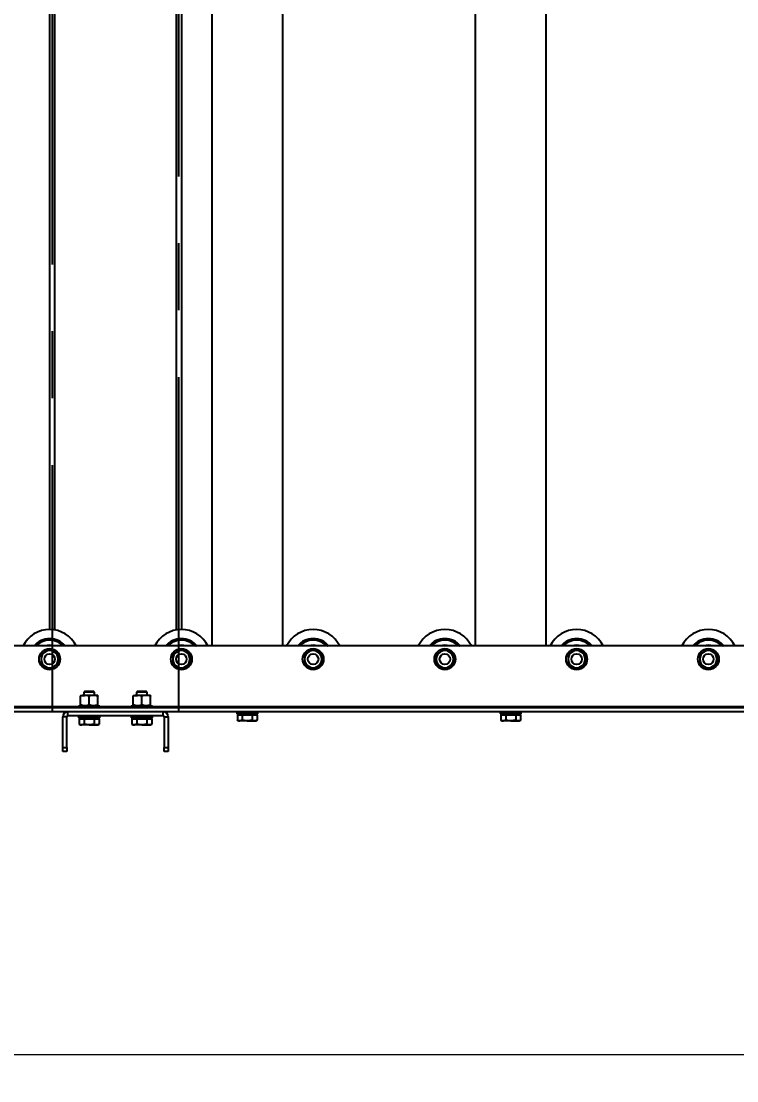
# Model space of a CAD drawing. Header units: millimetres. Extents: x 15 to 415, y 5 to 292.
# Drawn here: x 313.33 to 340.49, y 154.95 to 195.16 of the extents above; entities that cross this region are included whole.
import ezdxf

# ---------------------------------------------------------------- set-up
doc = ezdxf.new("R2010")
doc.units = ezdxf.units.MM
doc.linetypes.add('CENTERX2', pattern=[20.32, 12.7, -2.54, 2.54, -2.54])
doc.styles.add('SLDTEXTSTYLE0', font='TXT', dxfattribs={"width": 0.75})
doc.dimstyles.new('SLDDIMSTYLE0', dxfattribs={"dimtxt": 3.5, "dimasz": 3.302, "dimexe": 0, "dimexo": 0.0625, "dimgap": 0.875, "dimtad": 1, "dimlfac": 20, "dimrnd": 1e-09, "dimzin": 4, "dimdsep": 46, "dimtxsty": 'SLDTEXTSTYLE0', "dimsah": 1, "dimcen": 0.09, "dimadec": 0, "dimazin": 1, "dimtfac": 1, "dimtofl": 0, "dimtmove": 0, "dimatfit": 3, "dimfxl": 0, "dimfrac": 2, "dimtolj": 1, "dimtzin": 12, "dimarcsym": 0})

# ---------------------------------------------------------------- blocks, each defined once
blk = doc.blocks.new('_D_2')
at = {"color": 7, "linetype": 'Continuous', "lineweight": 0}
for p, q in [((66.907, 167.949), (66.907, 154.949)), ((366.907, 167.949), (366.907, 154.949)), ((66.907, 155.949), (366.907, 155.949))]:
    blk.add_line(p, q, dxfattribs=at)
at = {"color": 7, "linetype": 'Continuous', "lineweight": 18}
for points in [[(66.907, 155.949), (70.209, 155.441), (70.209, 156.457)], [(366.907, 155.949), (363.605, 156.457), (363.605, 155.441)]]:
    blk.add_solid(points, dxfattribs=at)
at = {"color": 7, "linetype": 'Continuous', "lineweight": 18, "insert": (208.503, 160.461), "char_height": 3.5, "attachment_point": 1, "style": 'SLDTEXTSTYLE0'}
blk.add_mtext('6000.00', dxfattribs=at)

msp = doc.modelspace()

# ---------------------------------------------------------------- linework, layer by layer
at = {"color": 7, "linetype": 'CENTERX2'}
for p, q in [((314.50637, 218.9489), (314.50637, 168.9489)), ((319.30837, 168.9489), (319.30837, 218.9489))]:
    msp.add_line(p, q, dxfattribs=at)
at = {"color": 7, "linetype": 'Continuous', "lineweight": 25}
for p, q in [((320.55737, 216.4489), (320.55737, 171.4489)), ((323.25737, 171.4489), (323.25737, 216.4489)), ((330.55737, 216.4489), (330.55737, 171.4489)), ((333.25737, 171.4489), (333.25737, 216.4489)), ((314.40737, 215.8239), (314.40737, 172.0739)), ((319.40737, 215.8239), (319.40737, 172.0739)), ((366.75737, 171.4489), (217.05737, 171.4489)), ((314.40737, 171.32417), (314.56987, 171.23035)), ((319.40737, 171.32417), (319.56987, 171.23035)), ((324.40737, 171.32417), (324.56987, 171.23035)), ((329.40737, 171.32417), (329.56987, 171.23035)), ((334.40737, 171.32417), (334.56987, 171.23035)), ((339.40737, 171.32417), (339.56987, 171.23035)), ((315.73509, 169.7189), (315.70737, 169.69117)), ((315.70737, 169.69117), (315.70737, 169.5739)), ((315.90737, 169.69117), (315.70737, 169.69117)), ((315.90737, 169.7189), (315.73509, 169.7189)), ((316.07964, 169.7189), (315.90737, 169.7189)), ((316.10737, 169.69117), (315.90737, 169.69117)), ((316.10737, 169.69117), (316.07964, 169.7189)), ((316.10737, 169.5739), (316.10737, 169.69117)), ((317.73509, 169.7189), (317.70737, 169.69117)), ((317.70737, 169.69117), (317.70737, 169.5739)), ((317.90737, 169.69117), (317.70737, 169.69117)), ((317.90737, 169.7189), (317.73509, 169.7189)), ((318.07964, 169.7189), (317.90737, 169.7189)), ((318.10737, 169.69117), (317.90737, 169.69117)), ((318.10737, 169.69117), (318.07964, 169.7189)), ((318.10737, 169.5739), (318.10737, 169.69117)), ((315.58237, 169.5739), (315.74487, 169.5739)), ((315.58237, 169.20792), (315.58237, 169.54487)), ((316.06987, 169.5739), (315.74487, 169.5739)), ((315.90737, 169.20792), (315.90737, 169.54487)), ((316.23237, 169.5739), (316.06987, 169.5739)), ((316.23237, 169.20792), (316.23237, 169.54487)), ((317.58237, 169.5739), (317.74487, 169.5739)), ((317.58237, 169.20792), (317.58237, 169.54487)), ((318.06987, 169.5739), (317.74487, 169.5739)), ((317.90737, 169.20792), (317.90737, 169.54487)), ((318.23237, 169.5739), (318.06987, 169.5739)), ((318.23237, 169.20792), (318.23237, 169.54487)), ((366.75737, 169.0989), (217.05737, 169.0989)), ((366.75737, 168.9489), (217.05737, 168.9489)), ((318.72054, 168.9489), (315.0942, 168.9489)), ((315.0942, 168.7989), (315.0942, 168.9489)), ((315.50737, 169.1789), (315.50737, 169.0989)), ((315.50737, 169.1789), (315.90737, 169.1789)), ((315.90737, 169.1789), (316.30737, 169.1789)), ((316.30737, 169.0989), (316.30737, 169.1789)), ((317.50737, 169.1789), (317.50737, 169.0989)), ((317.50737, 169.1789), (317.90737, 169.1789)), ((317.90737, 169.1789), (318.30737, 169.1789)), ((318.30737, 169.0989), (318.30737, 169.1789)), ((318.72054, 168.7989), (318.72054, 168.9489)), ((321.50737, 168.9489), (321.50737, 168.8689)), ((322.30737, 168.8689), (322.30737, 168.9489)), ((331.50737, 168.9489), (331.50737, 168.8689)), ((332.30737, 168.8689), (332.30737, 168.9489)), ((315.05737, 168.76207), (314.90737, 168.76207)), ((314.90737, 167.5989), (314.90737, 168.76207)), ((315.05737, 167.5989), (315.05737, 168.76207)), ((318.72054, 168.7989), (315.0942, 168.7989)), ((315.50737, 168.7989), (315.50737, 168.7189)), ((315.90737, 168.7189), (315.50737, 168.7189)), ((315.53209, 168.6889), (315.53209, 168.48292)), ((315.53209, 168.6889), (315.62591, 168.6889)), ((315.53209, 168.48292), (315.58237, 168.4539)), ((315.58237, 168.7189), (315.58237, 168.6889)), ((315.62591, 168.6889), (315.71973, 168.6889)), ((315.71973, 168.48292), (315.62591, 168.4539)), ((315.71973, 168.6889), (315.71973, 168.48292)), ((315.71973, 168.6889), (315.90737, 168.6889)), ((316.30737, 168.7189), (315.90737, 168.7189)), ((315.90737, 168.6889), (316.095, 168.6889)), ((316.095, 168.6889), (316.095, 168.48292)), ((316.095, 168.6889), (316.18882, 168.6889)), ((316.18882, 168.6889), (316.28264, 168.6889)), ((316.23237, 168.6889), (316.23237, 168.7189)), ((316.23237, 168.4539), (316.28264, 168.48292)), ((316.28264, 168.6889), (316.28264, 168.48292)), ((316.30737, 168.7189), (316.30737, 168.7989)), ((317.50737, 168.7989), (317.50737, 168.7189)), ((317.90737, 168.7189), (317.50737, 168.7189)), ((317.53209, 168.6889), (317.53209, 168.48292)), ((317.53209, 168.6889), (317.62591, 168.6889)), ((317.53209, 168.48292), (317.58237, 168.4539)), ((317.58237, 168.7189), (317.58237, 168.6889)), ((317.62591, 168.6889), (317.71973, 168.6889)), ((317.71973, 168.48292), (317.62591, 168.4539)), ((317.71973, 168.6889), (317.71973, 168.48292)), ((317.71973, 168.6889), (317.90737, 168.6889)), ((318.30737, 168.7189), (317.90737, 168.7189)), ((317.90737, 168.6889), (318.095, 168.6889)), ((318.095, 168.6889), (318.095, 168.48292)), ((318.095, 168.6889), (318.18882, 168.6889)), ((318.18882, 168.6889), (318.28264, 168.6889)), ((318.23237, 168.6889), (318.23237, 168.7189)), ((318.23237, 168.4539), (318.28264, 168.48292)), ((318.28264, 168.6889), (318.28264, 168.48292)), ((318.30737, 168.7189), (318.30737, 168.7989)), ((318.75737, 168.76207), (318.90737, 168.76207)), ((318.75737, 168.76207), (318.75737, 167.5989)), ((318.90737, 168.76207), (318.90737, 167.5989)), ((321.90737, 168.8689), (321.50737, 168.8689)), ((321.53209, 168.8389), (321.53209, 168.63292)), ((321.53209, 168.8389), (321.62591, 168.8389)), ((321.53209, 168.63292), (321.58237, 168.6039)), ((321.58237, 168.8689), (321.58237, 168.8389)), ((321.58237, 168.6039), (321.62591, 168.6039)), ((321.62591, 168.8389), (321.71973, 168.8389)), ((321.71973, 168.63292), (321.62591, 168.6039)), ((321.90737, 168.6039), (321.62591, 168.6039)), ((321.71973, 168.8389), (321.71973, 168.63292)), ((321.71973, 168.8389), (321.90737, 168.8389)), ((322.30737, 168.8689), (321.90737, 168.8689)), ((321.90737, 168.8389), (322.095, 168.8389)), ((321.90737, 168.6039), (322.18882, 168.6039)), ((322.095, 168.8389), (322.095, 168.63292)), ((322.095, 168.8389), (322.18882, 168.8389)), ((322.18882, 168.8389), (322.28264, 168.8389)), ((322.18882, 168.6039), (322.23237, 168.6039)), ((322.23237, 168.8389), (322.23237, 168.8689)), ((322.23237, 168.6039), (322.28264, 168.63292)), ((322.28264, 168.8389), (322.28264, 168.63292)), ((331.90737, 168.8689), (331.50737, 168.8689)), ((331.53209, 168.8389), (331.53209, 168.63292)), ((331.53209, 168.8389), (331.62591, 168.8389)), ((331.53209, 168.63292), (331.58237, 168.6039)), ((331.58237, 168.8689), (331.58237, 168.8389)), ((331.58237, 168.6039), (331.62591, 168.6039)), ((331.62591, 168.8389), (331.71973, 168.8389)), ((331.71973, 168.63292), (331.62591, 168.6039)), ((331.90737, 168.6039), (331.62591, 168.6039)), ((331.71973, 168.8389), (331.71973, 168.63292)), ((331.71973, 168.8389), (331.90737, 168.8389)), ((332.30737, 168.8689), (331.90737, 168.8689)), ((331.90737, 168.8389), (332.095, 168.8389)), ((331.90737, 168.6039), (332.18882, 168.6039)), ((332.095, 168.8389), (332.095, 168.63292)), ((332.095, 168.8389), (332.18882, 168.8389)), ((332.18882, 168.8389), (332.28264, 168.8389)), ((332.18882, 168.6039), (332.23237, 168.6039)), ((332.23237, 168.8389), (332.23237, 168.8689)), ((332.23237, 168.6039), (332.28264, 168.63292)), ((332.28264, 168.8389), (332.28264, 168.63292)), ((315.58237, 168.4539), (315.62591, 168.4539)), ((315.90737, 168.4539), (315.62591, 168.4539)), ((315.90737, 168.4539), (316.18882, 168.4539)), ((316.18882, 168.4539), (316.23237, 168.4539)), ((317.58237, 168.4539), (317.62591, 168.4539)), ((317.90737, 168.4539), (317.62591, 168.4539)), ((317.90737, 168.4539), (318.18882, 168.4539)), ((318.18882, 168.4539), (318.23237, 168.4539)), ((314.90737, 167.5989), (315.05737, 167.5989)), ((314.90737, 167.4489), (314.90737, 167.5989)), ((315.05737, 167.4489), (314.90737, 167.4489)), ((315.05737, 167.5989), (315.05737, 167.4489)), ((318.75737, 167.5989), (318.90737, 167.5989)), ((318.75737, 167.4489), (318.75737, 167.5989)), ((318.90737, 167.4489), (318.75737, 167.4489)), ((318.90737, 167.5989), (318.90737, 167.4489))]:
    msp.add_line(p, q, dxfattribs=at)
at = {"color": 8, "linetype": 'Continuous', "lineweight": 25}
for p, q in [((314.5942, 215.83952), (314.5942, 172.05827)), ((319.22054, 172.05827), (319.22054, 215.83952)), ((315.50737, 169.13573), (268.30737, 169.13573)), ((317.50737, 169.13573), (316.30737, 169.13573)), ((355.50737, 169.13573), (318.30737, 169.13573))]:
    msp.add_line(p, q, dxfattribs=at)
at = {"color": 7, "linetype": 'Continuous', "lineweight": 25}
for centre, radius in [((314.40737, 170.9489), 0.4), ((319.40737, 170.9489), 0.4), ((324.40737, 170.9489), 0.4), ((329.40737, 170.9489), 0.4), ((334.40737, 170.9489), 0.4), ((339.40737, 170.9489), 0.4), ((314.40737, 170.9489), 0.2), ((319.40737, 170.9489), 0.2), ((324.40737, 170.9489), 0.2), ((329.40737, 170.9489), 0.2), ((334.40737, 170.9489), 0.2), ((339.40737, 170.9489), 0.2)]:
    msp.add_circle(centre, radius, dxfattribs=at)
for centre, radius, start, end in [((314.40737, 170.9489), 1.125, 26.3878, 153.6122), ((314.40737, 170.9489), 0.775, 40.17777, 139.82223), ((319.40737, 170.9489), 1.125, 26.3878, 153.6122), ((319.40737, 170.9489), 0.775, 40.17777, 139.82223), ((324.40737, 170.9489), 1.125, 26.3878, 153.6122), ((324.40737, 170.9489), 0.775, 40.17777, 139.82223), ((329.40737, 170.9489), 1.125, 26.3878, 153.6122), ((329.40737, 170.9489), 0.775, 40.17777, 139.82223), ((334.40737, 170.9489), 1.125, 26.3878, 153.6122), ((334.40737, 170.9489), 0.775, 40.17777, 139.82223), ((339.40737, 170.9489), 1.125, 26.3878, 153.6122), ((339.40737, 170.9489), 0.775, 40.17777, 139.82223), ((314.40737, 170.9489), 0.71929, 44.037901, 135.962099), ((314.40737, 170.9489), 0.53071, 70.411799, 109.588201), ((319.40737, 170.9489), 0.71929, 44.037901, 135.962099), ((319.40737, 170.9489), 0.53071, 70.411799, 109.588201), ((324.40737, 170.9489), 0.71929, 44.037901, 135.962099), ((324.40737, 170.9489), 0.53071, 70.411799, 109.588201), ((329.40737, 170.9489), 0.71929, 44.037901, 135.962099), ((329.40737, 170.9489), 0.53071, 70.411799, 109.588201), ((334.40737, 170.9489), 0.71929, 44.037901, 135.962099), ((334.40737, 170.9489), 0.53071, 70.411799, 109.588201), ((339.40737, 170.9489), 0.71929, 44.037901, 135.962099), ((339.40737, 170.9489), 0.53071, 70.411799, 109.588201), ((314.40737, 170.9489), 0.325, 120, 180), ((314.40737, 170.9489), 0.325, 180, 240), ((314.40737, 170.9489), 0.325, 60, 120), ((314.40737, 170.9489), 0.325, 0, 60), ((314.40737, 170.9489), 0.325, 300, 0), ((319.40737, 170.9489), 0.325, 120, 180), ((319.40737, 170.9489), 0.325, 180, 240), ((319.40737, 170.9489), 0.325, 60, 120), ((319.40737, 170.9489), 0.325, 0, 60), ((319.40737, 170.9489), 0.325, 300, 0), ((324.40737, 170.9489), 0.325, 120, 180), ((324.40737, 170.9489), 0.325, 180, 240), ((324.40737, 170.9489), 0.325, 60, 120), ((324.40737, 170.9489), 0.325, 0, 60), ((324.40737, 170.9489), 0.325, 300, 0), ((329.40737, 170.9489), 0.325, 120, 180), ((329.40737, 170.9489), 0.325, 180, 240), ((329.40737, 170.9489), 0.325, 60, 120), ((329.40737, 170.9489), 0.325, 0, 60), ((329.40737, 170.9489), 0.325, 300, 0), ((334.40737, 170.9489), 0.325, 120, 180), ((334.40737, 170.9489), 0.325, 180, 240), ((334.40737, 170.9489), 0.325, 60, 120), ((334.40737, 170.9489), 0.325, 0, 60), ((334.40737, 170.9489), 0.325, 300, 0), ((339.40737, 170.9489), 0.325, 120, 180), ((339.40737, 170.9489), 0.325, 180, 240), ((339.40737, 170.9489), 0.325, 60, 120), ((339.40737, 170.9489), 0.325, 0, 60), ((339.40737, 170.9489), 0.325, 300, 0), ((314.40737, 170.9489), 0.325, 240, 300), ((319.40737, 170.9489), 0.325, 240, 300), ((324.40737, 170.9489), 0.325, 240, 300), ((329.40737, 170.9489), 0.325, 240, 300), ((334.40737, 170.9489), 0.325, 240, 300), ((339.40737, 170.9489), 0.325, 240, 300), ((315.0942, 168.76207), 0.18683, 90, 180), ((318.72054, 168.76207), 0.18683, 0, 90), ((315.0942, 168.76207), 0.03683, 90, 180), ((318.72054, 168.76207), 0.03683, 0, 90)]:
    msp.add_arc(centre, radius, start, end, dxfattribs=at)
at = {"color": 8, "linetype": 'Continuous', "lineweight": 25}
for points, knots in [([(313.85449, 171.4489), (313.8679, 171.46515), (313.91345, 171.52036), (314.01285, 171.59003), (314.14224, 171.65597), (314.23426, 171.67692), (314.27893, 171.68709)], [0, 0, 0, 0, 0.12713023, 0.43169984, 0.72411269, 1, 1, 1, 1]), ([(314.27893, 171.68709), (314.32438, 171.69254), (314.418, 171.70375), (314.56259, 171.68652), (314.70726, 171.64185), (314.84002, 171.56475), (314.92707, 171.49779), (314.96078, 171.45274), (314.96366, 171.4489)], [0, 0, 0, 0, 0.18103791, 0.37291991, 0.57277921, 0.77687981, 0.98098041, 1, 1, 1, 1]), ([(318.85449, 171.4489), (318.8679, 171.46515), (318.91345, 171.52036), (319.01285, 171.59003), (319.14224, 171.65597), (319.23426, 171.67692), (319.27893, 171.68709)], [0, 0, 0, 0, 0.12713023, 0.43169984, 0.72411269, 1, 1, 1, 1]), ([(319.27893, 171.68709), (319.32438, 171.69254), (319.418, 171.70375), (319.56259, 171.68652), (319.70726, 171.64185), (319.84002, 171.56475), (319.92707, 171.49779), (319.96078, 171.45274), (319.96366, 171.4489)], [0, 0, 0, 0, 0.18103791, 0.37291991, 0.57277921, 0.77687981, 0.98098041, 1, 1, 1, 1]), ([(323.85449, 171.4489), (323.8679, 171.46515), (323.91345, 171.52036), (324.01285, 171.59003), (324.14224, 171.65597), (324.23426, 171.67692), (324.27893, 171.68709)], [0, 0, 0, 0, 0.12713023, 0.43169984, 0.72411269, 1, 1, 1, 1]), ([(324.27893, 171.68709), (324.32438, 171.69254), (324.418, 171.70375), (324.56259, 171.68652), (324.70726, 171.64185), (324.84002, 171.56475), (324.92707, 171.49779), (324.96078, 171.45274), (324.96366, 171.4489)], [0, 0, 0, 0, 0.18103791, 0.37291991, 0.57277921, 0.77687981, 0.98098041, 1, 1, 1, 1]), ([(328.85449, 171.4489), (328.8679, 171.46515), (328.91345, 171.52036), (329.01285, 171.59003), (329.14224, 171.65597), (329.23426, 171.67692), (329.27893, 171.68709)], [0, 0, 0, 0, 0.127130234, 0.431699841, 0.724112691, 1, 1, 1, 1]), ([(329.27893, 171.68709), (329.32438, 171.69254), (329.418, 171.70375), (329.56259, 171.68652), (329.70726, 171.64185), (329.84002, 171.56475), (329.92707, 171.49779), (329.96078, 171.45274), (329.96366, 171.4489)], [0, 0, 0, 0, 0.181037906, 0.372919912, 0.57277921, 0.776879809, 0.980980408, 1, 1, 1, 1]), ([(333.85449, 171.4489), (333.8679, 171.46515), (333.91345, 171.52036), (334.01285, 171.59003), (334.14224, 171.65597), (334.23426, 171.67692), (334.27893, 171.68709)], [0, 0, 0, 0, 0.12713023, 0.43169984, 0.72411269, 1, 1, 1, 1]), ([(334.27893, 171.68709), (334.32438, 171.69254), (334.418, 171.70375), (334.56259, 171.68652), (334.70726, 171.64185), (334.84002, 171.56475), (334.92707, 171.49779), (334.96078, 171.45274), (334.96366, 171.4489)], [0, 0, 0, 0, 0.18103791, 0.37291991, 0.57277921, 0.77687981, 0.98098041, 1, 1, 1, 1]), ([(338.85449, 171.4489), (338.8679, 171.46515), (338.91345, 171.52036), (339.01285, 171.59003), (339.14224, 171.65597), (339.23426, 171.67692), (339.27893, 171.68709)], [0, 0, 0, 0, 0.12713023, 0.43169984, 0.72411269, 1, 1, 1, 1]), ([(339.27893, 171.68709), (339.32438, 171.69254), (339.418, 171.70375), (339.56259, 171.68652), (339.70726, 171.64185), (339.84002, 171.56475), (339.92707, 171.49779), (339.96078, 171.45274), (339.96366, 171.4489)], [0, 0, 0, 0, 0.181037906, 0.372919912, 0.57277921, 0.776879809, 0.980980408, 1, 1, 1, 1])]:
    msp.add_open_spline(points, degree=3, knots=knots, dxfattribs=at)
at = {"color": 7, "linetype": 'Continuous', "lineweight": 25}
for points, knots in [([(314.24487, 171.23035), (314.24872, 171.23258), (314.30359, 171.26426), (314.35737, 171.29531), (314.40737, 171.32417)], [0, 0, 0, 0, 0.07021477, 1, 1, 1, 1]), ([(319.24487, 171.23035), (319.24872, 171.23258), (319.30359, 171.26426), (319.35737, 171.29531), (319.40737, 171.32417)], [0, 0, 0, 0, 0.07021477, 1, 1, 1, 1]), ([(324.24487, 171.23035), (324.24872, 171.23258), (324.30359, 171.26426), (324.35737, 171.29531), (324.40737, 171.32417)], [0, 0, 0, 0, 0.07021477, 1, 1, 1, 1]), ([(329.24487, 171.23035), (329.24872, 171.23258), (329.30359, 171.26426), (329.35737, 171.29531), (329.40737, 171.32417)], [0, 0, 0, 0, 0.07021477, 1, 1, 1, 1]), ([(334.24487, 171.23035), (334.24872, 171.23258), (334.30359, 171.26426), (334.35737, 171.29531), (334.40737, 171.32417)], [0, 0, 0, 0, 0.07021477, 1, 1, 1, 1]), ([(339.24487, 171.23035), (339.24872, 171.23258), (339.30359, 171.26426), (339.35737, 171.29531), (339.40737, 171.32417)], [0, 0, 0, 0, 0.07021477, 1, 1, 1, 1]), ([(314.08237, 171.13654), (314.09548, 171.14411), (314.12176, 171.15928), (314.16209, 171.18256), (314.20319, 171.20629), (314.23094, 171.22232), (314.24487, 171.23035)], [0, 0, 0, 0, 0.24726861, 0.49536257, 0.74687401, 1, 1, 1, 1]), ([(314.08237, 171.13654), (314.08237, 171.12078), (314.08237, 171.05962), (314.08237, 170.99608), (314.08237, 170.9489)], [0, 0, 0, 0, 0.25755135, 1, 1, 1, 1]), ([(314.08237, 170.9489), (314.08237, 170.93183), (314.08237, 170.86832), (314.08237, 170.80648), (314.08237, 170.76126)], [0, 0, 0, 0, 0.26863361, 1, 1, 1, 1]), ([(314.56987, 171.23035), (314.57372, 171.22813), (314.62859, 171.19645), (314.68237, 171.1654), (314.73237, 171.13654)], [0, 0, 0, 0, 0.07021477, 1, 1, 1, 1]), ([(314.73237, 171.13654), (314.73237, 171.12078), (314.73237, 171.05962), (314.73237, 170.99608), (314.73237, 170.9489)], [0, 0, 0, 0, 0.257551345, 1, 1, 1, 1]), ([(314.73237, 170.9489), (314.73237, 170.93183), (314.73237, 170.86832), (314.73237, 170.80648), (314.73237, 170.76126)], [0, 0, 0, 0, 0.26863361, 1, 1, 1, 1]), ([(319.08237, 171.13654), (319.09548, 171.14411), (319.12176, 171.15928), (319.16209, 171.18256), (319.20319, 171.20629), (319.23094, 171.22232), (319.24487, 171.23035)], [0, 0, 0, 0, 0.24726861, 0.49536257, 0.74687401, 1, 1, 1, 1]), ([(319.08237, 171.13654), (319.08237, 171.12078), (319.08237, 171.05962), (319.08237, 170.99608), (319.08237, 170.9489)], [0, 0, 0, 0, 0.25755135, 1, 1, 1, 1]), ([(319.08237, 170.9489), (319.08237, 170.93183), (319.08237, 170.86832), (319.08237, 170.80648), (319.08237, 170.76126)], [0, 0, 0, 0, 0.26863361, 1, 1, 1, 1]), ([(319.56987, 171.23035), (319.57372, 171.22813), (319.62859, 171.19645), (319.68237, 171.1654), (319.73237, 171.13654)], [0, 0, 0, 0, 0.07021477, 1, 1, 1, 1]), ([(319.73237, 171.13654), (319.73237, 171.12078), (319.73237, 171.05962), (319.73237, 170.99608), (319.73237, 170.9489)], [0, 0, 0, 0, 0.257551345, 1, 1, 1, 1]), ([(319.73237, 170.9489), (319.73237, 170.93183), (319.73237, 170.86832), (319.73237, 170.80648), (319.73237, 170.76126)], [0, 0, 0, 0, 0.26863361, 1, 1, 1, 1]), ([(324.08237, 171.13654), (324.09548, 171.14411), (324.12176, 171.15928), (324.16209, 171.18256), (324.20319, 171.20629), (324.23094, 171.22232), (324.24487, 171.23035)], [0, 0, 0, 0, 0.24726861, 0.49536257, 0.74687401, 1, 1, 1, 1]), ([(324.08237, 171.13654), (324.08237, 171.12078), (324.08237, 171.05962), (324.08237, 170.99608), (324.08237, 170.9489)], [0, 0, 0, 0, 0.25755135, 1, 1, 1, 1]), ([(324.08237, 170.9489), (324.08237, 170.93183), (324.08237, 170.86832), (324.08237, 170.80648), (324.08237, 170.76126)], [0, 0, 0, 0, 0.26863361, 1, 1, 1, 1]), ([(324.56987, 171.23035), (324.57372, 171.22813), (324.62859, 171.19645), (324.68237, 171.1654), (324.73237, 171.13654)], [0, 0, 0, 0, 0.07021477, 1, 1, 1, 1]), ([(324.73237, 171.13654), (324.73237, 171.12078), (324.73237, 171.05962), (324.73237, 170.99608), (324.73237, 170.9489)], [0, 0, 0, 0, 0.257551345, 1, 1, 1, 1]), ([(324.73237, 170.9489), (324.73237, 170.93183), (324.73237, 170.86832), (324.73237, 170.80648), (324.73237, 170.76126)], [0, 0, 0, 0, 0.26863361, 1, 1, 1, 1]), ([(329.08237, 171.13654), (329.09548, 171.14411), (329.12176, 171.15928), (329.16209, 171.18256), (329.20319, 171.20629), (329.23094, 171.22232), (329.24487, 171.23035)], [0, 0, 0, 0, 0.24726861, 0.49536257, 0.74687401, 1, 1, 1, 1]), ([(329.08237, 171.13654), (329.08237, 171.12078), (329.08237, 171.05962), (329.08237, 170.99608), (329.08237, 170.9489)], [0, 0, 0, 0, 0.25755135, 1, 1, 1, 1]), ([(329.08237, 170.9489), (329.08237, 170.93183), (329.08237, 170.86832), (329.08237, 170.80648), (329.08237, 170.76126)], [0, 0, 0, 0, 0.26863361, 1, 1, 1, 1]), ([(329.56987, 171.23035), (329.57372, 171.22813), (329.62859, 171.19645), (329.68237, 171.1654), (329.73237, 171.13654)], [0, 0, 0, 0, 0.07021477, 1, 1, 1, 1]), ([(329.73237, 171.13654), (329.73237, 171.12078), (329.73237, 171.05962), (329.73237, 170.99608), (329.73237, 170.9489)], [0, 0, 0, 0, 0.257551345, 1, 1, 1, 1]), ([(329.73237, 170.9489), (329.73237, 170.93183), (329.73237, 170.86832), (329.73237, 170.80648), (329.73237, 170.76126)], [0, 0, 0, 0, 0.26863361, 1, 1, 1, 1]), ([(334.08237, 171.13654), (334.09548, 171.14411), (334.12176, 171.15928), (334.16209, 171.18256), (334.20319, 171.20629), (334.23094, 171.22232), (334.24487, 171.23035)], [0, 0, 0, 0, 0.24726861, 0.49536257, 0.74687401, 1, 1, 1, 1]), ([(334.08237, 171.13654), (334.08237, 171.12078), (334.08237, 171.05962), (334.08237, 170.99608), (334.08237, 170.9489)], [0, 0, 0, 0, 0.25755135, 1, 1, 1, 1]), ([(334.08237, 170.9489), (334.08237, 170.93183), (334.08237, 170.86832), (334.08237, 170.80648), (334.08237, 170.76126)], [0, 0, 0, 0, 0.26863361, 1, 1, 1, 1]), ([(334.56987, 171.23035), (334.57372, 171.22813), (334.62859, 171.19645), (334.68237, 171.1654), (334.73237, 171.13654)], [0, 0, 0, 0, 0.07021477, 1, 1, 1, 1]), ([(334.73237, 171.13654), (334.73237, 171.12078), (334.73237, 171.05962), (334.73237, 170.99608), (334.73237, 170.9489)], [0, 0, 0, 0, 0.257551345, 1, 1, 1, 1]), ([(334.73237, 170.9489), (334.73237, 170.93183), (334.73237, 170.86832), (334.73237, 170.80648), (334.73237, 170.76126)], [0, 0, 0, 0, 0.26863361, 1, 1, 1, 1]), ([(339.08237, 171.13654), (339.09548, 171.14411), (339.12176, 171.15928), (339.16209, 171.18256), (339.20319, 171.20629), (339.23094, 171.22232), (339.24487, 171.23035)], [0, 0, 0, 0, 0.24726861, 0.49536257, 0.74687401, 1, 1, 1, 1]), ([(339.08237, 171.13654), (339.08237, 171.12078), (339.08237, 171.05962), (339.08237, 170.99608), (339.08237, 170.9489)], [0, 0, 0, 0, 0.25755135, 1, 1, 1, 1]), ([(339.08237, 170.9489), (339.08237, 170.93183), (339.08237, 170.86832), (339.08237, 170.80648), (339.08237, 170.76126)], [0, 0, 0, 0, 0.26863361, 1, 1, 1, 1]), ([(339.56987, 171.23035), (339.57372, 171.22813), (339.62859, 171.19645), (339.68237, 171.1654), (339.73237, 171.13654)], [0, 0, 0, 0, 0.07021477, 1, 1, 1, 1]), ([(339.73237, 171.13654), (339.73237, 171.12078), (339.73237, 171.05962), (339.73237, 170.99608), (339.73237, 170.9489)], [0, 0, 0, 0, 0.257551345, 1, 1, 1, 1]), ([(339.73237, 170.9489), (339.73237, 170.93183), (339.73237, 170.86832), (339.73237, 170.80648), (339.73237, 170.76126)], [0, 0, 0, 0, 0.26863361, 1, 1, 1, 1]), ([(314.24487, 170.66744), (314.24102, 170.66966), (314.21185, 170.6865), (314.15685, 170.71825), (314.10735, 170.74684), (314.08237, 170.76126)], [0, 0, 0, 0, 0.07007691, 0.53077766, 1, 1, 1, 1]), ([(314.40737, 170.57362), (314.39425, 170.58119), (314.36797, 170.59636), (314.32764, 170.61965), (314.28655, 170.64337), (314.25879, 170.6594), (314.24487, 170.66744)], [0, 0, 0, 0, 0.24726861, 0.49536257, 0.74687401, 1, 1, 1, 1]), ([(314.56987, 170.66744), (314.56602, 170.66521), (314.53685, 170.64837), (314.48185, 170.61662), (314.43235, 170.58804), (314.40737, 170.57362)], [0, 0, 0, 0, 0.070076912, 0.530777664, 1, 1, 1, 1]), ([(314.73237, 170.76126), (314.70598, 170.74602), (314.65271, 170.71527), (314.59765, 170.68348), (314.56987, 170.66744)], [0, 0, 0, 0, 0.49545796, 1, 1, 1, 1]), ([(319.24487, 170.66744), (319.24102, 170.66966), (319.21185, 170.6865), (319.15685, 170.71825), (319.10735, 170.74684), (319.08237, 170.76126)], [0, 0, 0, 0, 0.07007691, 0.53077766, 1, 1, 1, 1]), ([(319.40737, 170.57362), (319.39425, 170.58119), (319.36797, 170.59636), (319.32764, 170.61965), (319.28655, 170.64337), (319.25879, 170.6594), (319.24487, 170.66744)], [0, 0, 0, 0, 0.24726861, 0.49536257, 0.74687401, 1, 1, 1, 1]), ([(319.56987, 170.66744), (319.56602, 170.66521), (319.53685, 170.64837), (319.48185, 170.61662), (319.43235, 170.58804), (319.40737, 170.57362)], [0, 0, 0, 0, 0.070076912, 0.530777664, 1, 1, 1, 1]), ([(319.73237, 170.76126), (319.70598, 170.74602), (319.65271, 170.71527), (319.59765, 170.68348), (319.56987, 170.66744)], [0, 0, 0, 0, 0.49545796, 1, 1, 1, 1]), ([(324.24487, 170.66744), (324.24102, 170.66966), (324.21185, 170.6865), (324.15685, 170.71825), (324.10735, 170.74684), (324.08237, 170.76126)], [0, 0, 0, 0, 0.07007691, 0.53077766, 1, 1, 1, 1]), ([(324.40737, 170.57362), (324.39425, 170.58119), (324.36797, 170.59636), (324.32764, 170.61965), (324.28655, 170.64337), (324.25879, 170.6594), (324.24487, 170.66744)], [0, 0, 0, 0, 0.24726861, 0.49536257, 0.74687401, 1, 1, 1, 1]), ([(324.56987, 170.66744), (324.56602, 170.66521), (324.53685, 170.64837), (324.48185, 170.61662), (324.43235, 170.58804), (324.40737, 170.57362)], [0, 0, 0, 0, 0.070076912, 0.530777664, 1, 1, 1, 1]), ([(324.73237, 170.76126), (324.70598, 170.74602), (324.65271, 170.71527), (324.59765, 170.68348), (324.56987, 170.66744)], [0, 0, 0, 0, 0.49545796, 1, 1, 1, 1]), ([(329.24487, 170.66744), (329.24102, 170.66966), (329.21185, 170.6865), (329.15685, 170.71825), (329.10735, 170.74684), (329.08237, 170.76126)], [0, 0, 0, 0, 0.07007691, 0.53077766, 1, 1, 1, 1]), ([(329.40737, 170.57362), (329.39425, 170.58119), (329.36797, 170.59636), (329.32764, 170.61965), (329.28655, 170.64337), (329.25879, 170.6594), (329.24487, 170.66744)], [0, 0, 0, 0, 0.24726861, 0.49536257, 0.74687401, 1, 1, 1, 1]), ([(329.56987, 170.66744), (329.56602, 170.66521), (329.53685, 170.64837), (329.48185, 170.61662), (329.43235, 170.58804), (329.40737, 170.57362)], [0, 0, 0, 0, 0.070076912, 0.530777664, 1, 1, 1, 1]), ([(329.73237, 170.76126), (329.70598, 170.74602), (329.65271, 170.71527), (329.59765, 170.68348), (329.56987, 170.66744)], [0, 0, 0, 0, 0.49545796, 1, 1, 1, 1]), ([(334.24487, 170.66744), (334.24102, 170.66966), (334.21185, 170.6865), (334.15685, 170.71825), (334.10735, 170.74684), (334.08237, 170.76126)], [0, 0, 0, 0, 0.07007691, 0.53077766, 1, 1, 1, 1]), ([(334.40737, 170.57362), (334.39425, 170.58119), (334.36797, 170.59636), (334.32764, 170.61965), (334.28655, 170.64337), (334.25879, 170.6594), (334.24487, 170.66744)], [0, 0, 0, 0, 0.24726861, 0.49536257, 0.74687401, 1, 1, 1, 1]), ([(334.56987, 170.66744), (334.56602, 170.66521), (334.53685, 170.64837), (334.48185, 170.61662), (334.43235, 170.58804), (334.40737, 170.57362)], [0, 0, 0, 0, 0.070076912, 0.530777664, 1, 1, 1, 1]), ([(334.73237, 170.76126), (334.70598, 170.74602), (334.65271, 170.71527), (334.59765, 170.68348), (334.56987, 170.66744)], [0, 0, 0, 0, 0.49545796, 1, 1, 1, 1]), ([(339.24487, 170.66744), (339.24102, 170.66966), (339.21185, 170.6865), (339.15685, 170.71825), (339.10735, 170.74684), (339.08237, 170.76126)], [0, 0, 0, 0, 0.07007691, 0.53077766, 1, 1, 1, 1]), ([(339.40737, 170.57362), (339.39425, 170.58119), (339.36797, 170.59636), (339.32764, 170.61965), (339.28655, 170.64337), (339.25879, 170.6594), (339.24487, 170.66744)], [0, 0, 0, 0, 0.24726861, 0.49536257, 0.74687401, 1, 1, 1, 1]), ([(339.56987, 170.66744), (339.56602, 170.66521), (339.53685, 170.64837), (339.48185, 170.61662), (339.43235, 170.58804), (339.40737, 170.57362)], [0, 0, 0, 0, 0.070076912, 0.530777664, 1, 1, 1, 1]), ([(339.73237, 170.76126), (339.70598, 170.74602), (339.65271, 170.71527), (339.59765, 170.68348), (339.56987, 170.66744)], [0, 0, 0, 0, 0.49545796, 1, 1, 1, 1]), ([(315.74487, 169.5739), (315.74102, 169.57386), (315.71185, 169.5736), (315.65685, 169.56726), (315.60735, 169.55238), (315.58237, 169.54487)], [0, 0, 0, 0, 0.07007691, 0.53077766, 1, 1, 1, 1]), ([(315.58237, 169.5739), (315.58237, 169.57347), (315.58237, 169.57186), (315.58237, 169.55627), (315.58237, 169.54487)], [0, 0, 0, 0, 0.26863361, 1, 1, 1, 1]), ([(315.90737, 169.54487), (315.89425, 169.54902), (315.86797, 169.55733), (315.82764, 169.56645), (315.78655, 169.5727), (315.75879, 169.5735), (315.74487, 169.5739)], [0, 0, 0, 0, 0.24726861, 0.49536257, 0.74687401, 1, 1, 1, 1]), ([(316.06987, 169.5739), (316.06602, 169.57386), (316.03685, 169.5736), (315.98185, 169.56726), (315.93235, 169.55238), (315.90737, 169.54487)], [0, 0, 0, 0, 0.070076912, 0.530777664, 1, 1, 1, 1]), ([(316.23237, 169.54487), (316.20598, 169.55298), (316.15271, 169.56936), (316.09765, 169.57237), (316.06987, 169.5739)], [0, 0, 0, 0, 0.49545796, 1, 1, 1, 1]), ([(316.23237, 169.5739), (316.23237, 169.57347), (316.23237, 169.57186), (316.23237, 169.55627), (316.23237, 169.54487)], [0, 0, 0, 0, 0.268633605, 1, 1, 1, 1]), ([(317.74487, 169.5739), (317.74102, 169.57386), (317.71185, 169.5736), (317.65685, 169.56726), (317.60735, 169.55238), (317.58237, 169.54487)], [0, 0, 0, 0, 0.07007691, 0.53077766, 1, 1, 1, 1]), ([(317.58237, 169.5739), (317.58237, 169.57347), (317.58237, 169.57186), (317.58237, 169.55627), (317.58237, 169.54487)], [0, 0, 0, 0, 0.26863361, 1, 1, 1, 1]), ([(317.90737, 169.54487), (317.89425, 169.54902), (317.86797, 169.55733), (317.82764, 169.56645), (317.78655, 169.5727), (317.75879, 169.5735), (317.74487, 169.5739)], [0, 0, 0, 0, 0.24726861, 0.49536257, 0.74687401, 1, 1, 1, 1]), ([(318.06987, 169.5739), (318.06602, 169.57386), (318.03685, 169.5736), (317.98185, 169.56726), (317.93235, 169.55238), (317.90737, 169.54487)], [0, 0, 0, 0, 0.070076912, 0.530777664, 1, 1, 1, 1]), ([(318.23237, 169.54487), (318.20598, 169.55298), (318.15271, 169.56936), (318.09765, 169.57237), (318.06987, 169.5739)], [0, 0, 0, 0, 0.49545796, 1, 1, 1, 1]), ([(318.23237, 169.5739), (318.23237, 169.57347), (318.23237, 169.57186), (318.23237, 169.55627), (318.23237, 169.54487)], [0, 0, 0, 0, 0.268633605, 1, 1, 1, 1]), ([(315.74487, 169.1789), (315.74102, 169.17893), (315.71185, 169.17919), (315.65685, 169.18553), (315.60735, 169.20042), (315.58237, 169.20792)], [0, 0, 0, 0, 0.07007691, 0.53077766, 1, 1, 1, 1]), ([(315.58237, 169.1789), (315.58237, 169.17937), (315.58237, 169.18048), (315.58237, 169.19002), (315.58237, 169.20194), (315.58237, 169.20792)], [0, 0, 0, 0, 0.26840654, 0.6323729, 1, 1, 1, 1]), ([(315.90737, 169.20792), (315.88098, 169.19981), (315.82771, 169.18344), (315.77265, 169.18042), (315.74487, 169.1789)], [0, 0, 0, 0, 0.49545796, 1, 1, 1, 1]), ([(316.06987, 169.1789), (316.06602, 169.17893), (316.03685, 169.17919), (315.98185, 169.18553), (315.93235, 169.20042), (315.90737, 169.20792)], [0, 0, 0, 0, 0.07007691, 0.53077766, 1, 1, 1, 1]), ([(316.23237, 169.20792), (316.20598, 169.19981), (316.15271, 169.18344), (316.09765, 169.18042), (316.06987, 169.1789)], [0, 0, 0, 0, 0.49545796, 1, 1, 1, 1]), ([(316.23237, 169.1789), (316.23237, 169.17901), (316.23237, 169.17923), (316.23237, 169.18124), (316.23237, 169.18496), (316.23237, 169.19097), (316.23237, 169.19856), (316.23237, 169.2048), (316.23237, 169.20792)], [0, 0, 0, 0, 0.134063859, 0.268398504, 0.450124203, 0.63239475, 0.8160265, 1, 1, 1, 1]), ([(317.74487, 169.1789), (317.74102, 169.17893), (317.71185, 169.17919), (317.65685, 169.18553), (317.60735, 169.20042), (317.58237, 169.20792)], [0, 0, 0, 0, 0.07007691, 0.53077766, 1, 1, 1, 1]), ([(317.58237, 169.1789), (317.58237, 169.17937), (317.58237, 169.18048), (317.58237, 169.19002), (317.58237, 169.20194), (317.58237, 169.20792)], [0, 0, 0, 0, 0.26840654, 0.6323729, 1, 1, 1, 1]), ([(317.90737, 169.20792), (317.88098, 169.19981), (317.82771, 169.18344), (317.77265, 169.18042), (317.74487, 169.1789)], [0, 0, 0, 0, 0.49545796, 1, 1, 1, 1]), ([(318.06987, 169.1789), (318.06602, 169.17893), (318.03685, 169.17919), (317.98185, 169.18553), (317.93235, 169.20042), (317.90737, 169.20792)], [0, 0, 0, 0, 0.07007691, 0.53077766, 1, 1, 1, 1]), ([(318.23237, 169.20792), (318.20598, 169.19981), (318.15271, 169.18344), (318.09765, 169.18042), (318.06987, 169.1789)], [0, 0, 0, 0, 0.49545796, 1, 1, 1, 1]), ([(318.23237, 169.1789), (318.23237, 169.17901), (318.23237, 169.17923), (318.23237, 169.18124), (318.23237, 169.18496), (318.23237, 169.19097), (318.23237, 169.19856), (318.23237, 169.2048), (318.23237, 169.20792)], [0, 0, 0, 0, 0.13406386, 0.2683985, 0.4501242, 0.63239475, 0.8160265, 1, 1, 1, 1]), ([(315.62591, 168.4539), (315.62368, 168.45393), (315.61782, 168.45401), (315.6083, 168.45486), (315.59738, 168.45663), (315.58277, 168.46009), (315.5682, 168.4651), (315.55372, 168.47148), (315.54286, 168.47686), (315.53568, 168.4809), (315.53209, 168.48292)], [0, 0, 0, 0, 0.07003611, 0.18484299, 0.29981661, 0.41526294, 0.64786676, 0.76502468, 0.88247311, 1, 1, 1, 1]), ([(315.90737, 168.4539), (315.89201, 168.45425), (315.82851, 168.45569), (315.76664, 168.47118), (315.71973, 168.48292)], [0, 0, 0, 0, 0.24185142, 1, 1, 1, 1]), ([(316.095, 168.48292), (316.08133, 168.4791), (316.02022, 168.46201), (315.95669, 168.45744), (315.90737, 168.4539)], [0, 0, 0, 0, 0.22371328, 1, 1, 1, 1]), ([(316.18882, 168.4539), (316.1866, 168.45393), (316.16976, 168.45419), (316.13801, 168.46053), (316.10943, 168.47542), (316.095, 168.48292)], [0, 0, 0, 0, 0.070076912, 0.530777664, 1, 1, 1, 1]), ([(316.28264, 168.48292), (316.27507, 168.47878), (316.25988, 168.47046), (316.24051, 168.46284), (316.22481, 168.45828), (316.2129, 168.45579), (316.20088, 168.4542), (316.19285, 168.454), (316.18882, 168.4539)], [0, 0, 0, 0, 0.2473449, 0.49601219, 0.62098533, 0.74684355, 0.87330953, 1, 1, 1, 1]), ([(317.62591, 168.4539), (317.62368, 168.45393), (317.61782, 168.45401), (317.6083, 168.45486), (317.59738, 168.45663), (317.58277, 168.46009), (317.5682, 168.4651), (317.55372, 168.47148), (317.54286, 168.47686), (317.53568, 168.4809), (317.53209, 168.48292)], [0, 0, 0, 0, 0.07003611, 0.18484299, 0.29981661, 0.41526294, 0.64786676, 0.76502468, 0.88247311, 1, 1, 1, 1]), ([(317.90737, 168.4539), (317.89201, 168.45425), (317.82851, 168.45569), (317.76664, 168.47118), (317.71973, 168.48292)], [0, 0, 0, 0, 0.24185142, 1, 1, 1, 1]), ([(318.095, 168.48292), (318.08133, 168.4791), (318.02022, 168.46201), (317.95669, 168.45744), (317.90737, 168.4539)], [0, 0, 0, 0, 0.22371328, 1, 1, 1, 1]), ([(318.18882, 168.4539), (318.1866, 168.45393), (318.16976, 168.45419), (318.13801, 168.46053), (318.10943, 168.47542), (318.095, 168.48292)], [0, 0, 0, 0, 0.070076912, 0.530777664, 1, 1, 1, 1]), ([(318.28264, 168.48292), (318.27507, 168.47878), (318.25988, 168.47046), (318.24051, 168.46284), (318.22481, 168.45828), (318.2129, 168.45579), (318.20088, 168.4542), (318.19285, 168.454), (318.18882, 168.4539)], [0, 0, 0, 0, 0.2473449, 0.49601219, 0.62098533, 0.74684355, 0.87330953, 1, 1, 1, 1]), ([(321.62591, 168.6039), (321.62368, 168.60393), (321.61782, 168.60401), (321.6083, 168.60486), (321.59738, 168.60663), (321.58277, 168.61009), (321.5682, 168.6151), (321.55372, 168.62148), (321.54286, 168.62686), (321.53568, 168.6309), (321.53209, 168.63292)], [0, 0, 0, 0, 0.070036107, 0.184842993, 0.299816611, 0.41526294, 0.647866756, 0.765024679, 0.882473115, 1, 1, 1, 1]), ([(321.90737, 168.6039), (321.89201, 168.60425), (321.82851, 168.60569), (321.76664, 168.62118), (321.71973, 168.63292)], [0, 0, 0, 0, 0.24185142, 1, 1, 1, 1]), ([(322.095, 168.63292), (322.08133, 168.6291), (322.02022, 168.61201), (321.95669, 168.60744), (321.90737, 168.6039)], [0, 0, 0, 0, 0.22371328, 1, 1, 1, 1]), ([(322.18882, 168.6039), (322.1866, 168.60393), (322.16976, 168.60419), (322.13801, 168.61053), (322.10943, 168.62542), (322.095, 168.63292)], [0, 0, 0, 0, 0.07007691, 0.53077766, 1, 1, 1, 1]), ([(322.28264, 168.63292), (322.27507, 168.62878), (322.25988, 168.62046), (322.24051, 168.61284), (322.22481, 168.60828), (322.2129, 168.60579), (322.20088, 168.6042), (322.19285, 168.604), (322.18882, 168.6039)], [0, 0, 0, 0, 0.2473449, 0.49601219, 0.62098533, 0.74684355, 0.87330953, 1, 1, 1, 1]), ([(331.62591, 168.6039), (331.62368, 168.60393), (331.61782, 168.60401), (331.6083, 168.60486), (331.59738, 168.60663), (331.58277, 168.61009), (331.5682, 168.6151), (331.55372, 168.62148), (331.54286, 168.62686), (331.53568, 168.6309), (331.53209, 168.63292)], [0, 0, 0, 0, 0.07003611, 0.18484299, 0.29981661, 0.41526294, 0.64786676, 0.76502468, 0.88247311, 1, 1, 1, 1]), ([(331.90737, 168.6039), (331.89201, 168.60425), (331.82851, 168.60569), (331.76664, 168.62118), (331.71973, 168.63292)], [0, 0, 0, 0, 0.24185142, 1, 1, 1, 1]), ([(332.095, 168.63292), (332.08133, 168.6291), (332.02022, 168.61201), (331.95669, 168.60744), (331.90737, 168.6039)], [0, 0, 0, 0, 0.22371328, 1, 1, 1, 1]), ([(332.18882, 168.6039), (332.1866, 168.60393), (332.16976, 168.60419), (332.13801, 168.61053), (332.10943, 168.62542), (332.095, 168.63292)], [0, 0, 0, 0, 0.07007691, 0.53077766, 1, 1, 1, 1]), ([(332.28264, 168.63292), (332.27507, 168.62878), (332.25988, 168.62046), (332.24051, 168.61284), (332.22481, 168.60828), (332.2129, 168.60579), (332.20088, 168.6042), (332.19285, 168.604), (332.18882, 168.6039)], [0, 0, 0, 0, 0.2473449, 0.49601219, 0.62098533, 0.74684355, 0.87330953, 1, 1, 1, 1])]:
    msp.add_open_spline(points, degree=3, knots=knots, dxfattribs=at)

# ---------------------------------------------------------------- dimensions: what is measured, and where the dimension line sits
at = {"color": 7, "linetype": 'Continuous', "lineweight": 18}
dim = msp.add_linear_dim(base=(366.90737, 155.9488), p1=(66.90737, 168.9489), p2=(366.90737, 168.9489), angle=0, dimstyle='SLDDIMSTYLE0', dxfattribs=at)
dim.commit()
dim.dimension.update_dxf_attribs({"geometry": '_D_2', "text_midpoint": (216.90737, 155.9488), "dimtype": 160})

doc.saveas('drawing.dxf')
